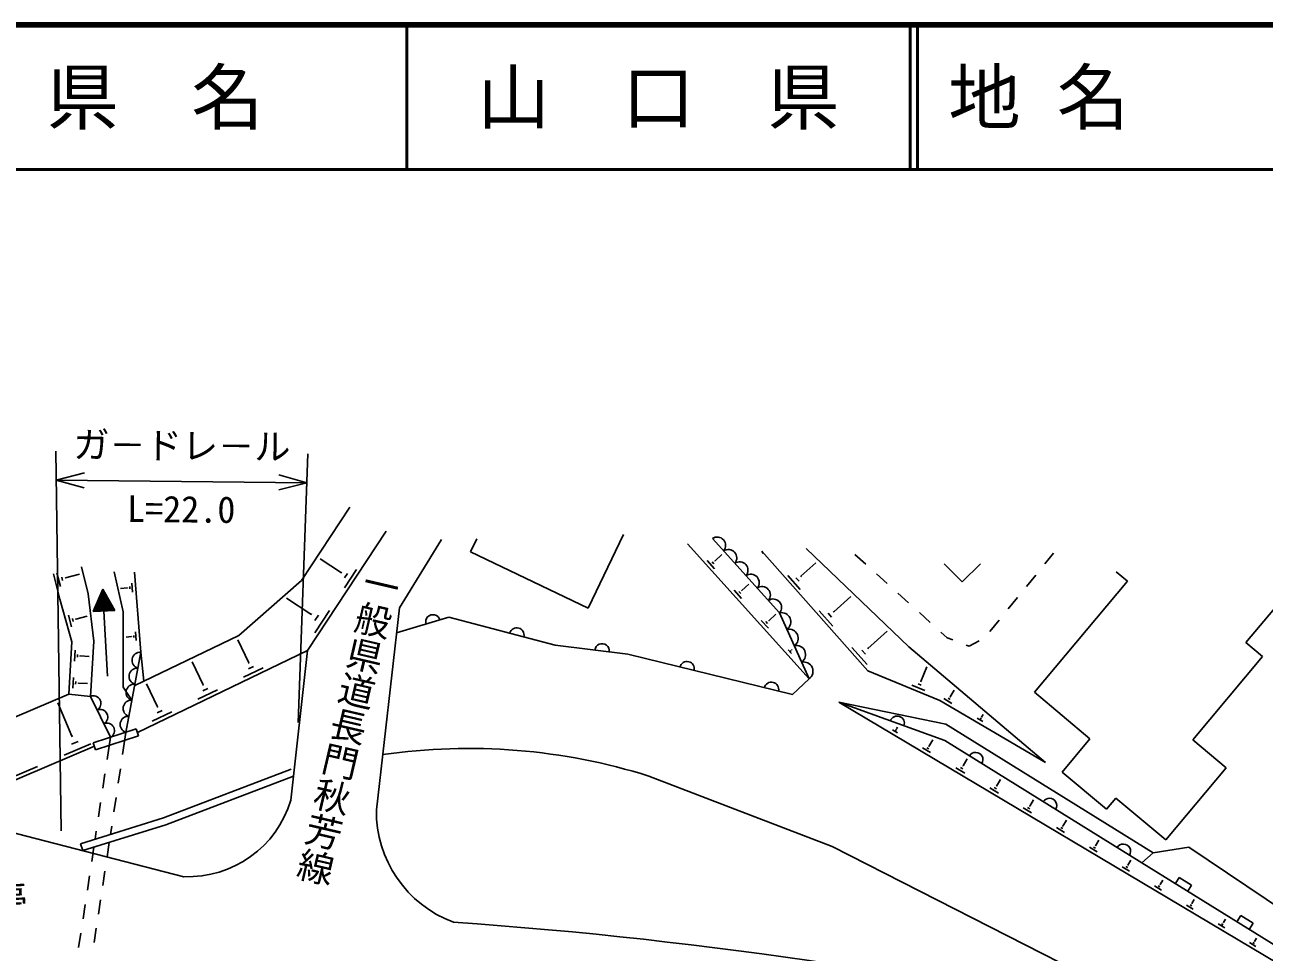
# Model space of a CAD drawing. Units: millimetres, scale not verified. Extents: x 40000 to 680000, y 20000 to 380000.
# Drawn here: x 306635 to 392190, y 315978 to 380000 of the extents above; entities that cross this region are included whole.
import ezdxf
from ezdxf.enums import TextEntityAlignment as Align

# ---------------------------------------------------------------- set-up
doc = ezdxf.new("R2010")
doc.units = ezdxf.units.MM
doc.header["$LTSCALE"] = 1000
for name, color, linetype, lineweight in [('M-BGD', 7, 'Continuous', 25), ('M-STR-STRC', 7, 'Continuous', 25), ('M-TTL', 2, 'Continuous', 140), ('M-TTL-LINE', 7, 'Continuous', 50)]:
    doc.layers.add(name, color=color, linetype=linetype, lineweight=lineweight)
doc.layers.add('M-TTL-TXT', color=7, linetype='Continuous')
doc.styles.add('@ＭＳ ゴシック', font='')
doc.styles.add('ＭＳ ゴシック', font='')
doc.styles.get('@ＭＳ ゴシック').set_extended_font_data('@MS Gothic')
doc.styles.get('ＭＳ ゴシック').set_extended_font_data('MS Gothic')

msp = doc.modelspace()

# ---------------------------------------------------------------- linework, layer by layer
at = {"layer": 'M-BGD'}
for p, q in [((325737, 341639), (329079, 346700)), ((326139, 336803), (331582, 345047)), ((345525, 339730), (347954, 344808)), ((335394, 344462), (332502, 339743)), ((337406, 343615), (337838, 344517)), ((360776, 334861), (352370, 344164)), ((358736, 339404), (354100, 344534)), ((328488, 342176), (327028, 343140)), ((337406, 343615), (345525, 339730)), ((354280, 342994), (354762, 343429)), ((357600, 343510), (357503, 343655)), ((357503, 343655), (364839, 335397)), ((367656, 337048), (360564, 343850)), ((363939, 343444), (364681, 342774)), ((377050, 342777), (377653, 343516)), ((311016, 340710), (310549, 342578)), ((313433, 339478), (312814, 342241)), ((314206, 342219), (314648, 336689)), ((328701, 341137), (329527, 342388)), ((354253, 342452), (353739, 343021)), ((354202, 342794), (354074, 342936)), ((354296, 342976), (354264, 343011)), ((360214, 341926), (361248, 342848)), ((370101, 342797), (371351, 341547)), ((372601, 342797), (371351, 341547)), ((381980, 342235), (382747, 341593)), ((309044, 340351), (308609, 342093)), ((309107, 341216), (308847, 342171)), ((309248, 341639), (309183, 341878)), ((309462, 341794), (309446, 341854)), ((309454, 341824), (310414, 342086)), ((314066, 340834), (314016, 341463)), ((325737, 341639), (321401, 337849)), ((328462, 342137), (328514, 342215)), ((328698, 341813), (328904, 342126)), ((356135, 340941), (356617, 341377)), ((360162, 341014), (359302, 341978)), ((360080, 341590), (359865, 341831)), ((360240, 341896), (360187, 341956)), ((365422, 342103), (366164, 341432)), ((375786, 341228), (376418, 342002)), ((376326, 333927), (382747, 341593)), ((311395, 337441), (311016, 340710)), ((311350, 339491), (312016, 341030)), ((311794, 340517), (311849, 339519)), ((311883, 340722), (311949, 339524)), ((311971, 340928), (312049, 339530)), ((312016, 341030), (312847, 339574)), ((312071, 340933), (312148, 339535)), ((312182, 340739), (312248, 339541)), ((312293, 340545), (312348, 339546)), ((313726, 341123), (313236, 341084)), ((313728, 341104), (313725, 341143)), ((313890, 341057), (313877, 341215)), ((356107, 340400), (355594, 340969)), ((356057, 340742), (355928, 340884)), ((356151, 340923), (356119, 340959)), ((362479, 339486), (363658, 340537)), ((366906, 340761), (367647, 340090)), ((390931, 337348), (394211, 341265)), ((309890, 337401), (309044, 340351)), ((311438, 339696), (311449, 339497)), ((311527, 339902), (311549, 339502)), ((311616, 340107), (311649, 339508)), ((311705, 340312), (311749, 339513)), ((312404, 340351), (312448, 339552)), ((312515, 340156), (312548, 339557)), ((312626, 339962), (312648, 339563)), ((312736, 339768), (312747, 339568)), ((326391, 339312), (324710, 340422)), ((332502, 339743), (330903, 325815)), ((374521, 339678), (375154, 340453)), ((309863, 338450), (309643, 339256)), ((309982, 338807), (309927, 339009)), ((310163, 338938), (310149, 338988)), ((310156, 338963), (310945, 339178)), ((312847, 339574), (311350, 339491)), ((312346, 335039), (312098, 339532)), ((313433, 334283), (313433, 339478)), ((326359, 339264), (326422, 339360)), ((326649, 338865), (326903, 339250)), ((326652, 338034), (327669, 339574)), ((335904, 339111), (332303, 338014)), ((343245, 337177), (335904, 339111)), ((357962, 338348), (357477, 338884)), ((357914, 338670), (357793, 338804)), ((358003, 338842), (357973, 338875)), ((357988, 338858), (358486, 339308)), ((360776, 334861), (358736, 339404)), ((362422, 338481), (361475, 339543)), ((362332, 339116), (362095, 339381)), ((362509, 339452), (362450, 339519)), ((368389, 339420), (369130, 338749)), ((373257, 338128), (373889, 338903)), ((314334, 337488), (314286, 338087)), ((364836, 336948), (366164, 338134)), ((369872, 338078), (370313, 337680)), ((309666, 333781), (309890, 337401)), ((311160, 333636), (311395, 337441)), ((314010, 337764), (313634, 337734)), ((314012, 337745), (314009, 337782)), ((314166, 337701), (314154, 337851)), ((314220, 334388), (321401, 337849)), ((322092, 335962), (321332, 337539)), ((348252, 336551), (343245, 337177)), ((370313, 337680), (370692, 337535)), ((371627, 337179), (371817, 337107)), ((371817, 337107), (372519, 337482)), ((390931, 337348), (392081, 336385)), ((310058, 336075), (310105, 336823)), ((310263, 336344), (310274, 336531)), ((310454, 336402), (310457, 336449)), ((310456, 336426), (311080, 336387)), ((314648, 336689), (313619, 331156)), ((314410, 331149), (326139, 336803)), ((314648, 336689), (314860, 334697)), ((326139, 336803), (325003, 326478)), ((359633, 333762), (348252, 336551)), ((359550, 336591), (359321, 336843)), ((359527, 336742), (359470, 336806)), ((359569, 336823), (359555, 336839)), ((359562, 336831), (359611, 336875)), ((364773, 335846), (363733, 337011)), ((364674, 336543), (364414, 336834)), ((364868, 336912), (364803, 336985)), ((377081, 329081), (367656, 337048)), ((387265, 330635), (392081, 336385)), ((318939, 334443), (318180, 336019)), ((321742, 334961), (323094, 335612)), ((322050, 335942), (322135, 335983)), ((322086, 335543), (322424, 335706)), ((364839, 335397), (369794, 333356)), ((368498, 334676), (368910, 335677)), ((309942, 334203), (309989, 334952)), ((310147, 334472), (310158, 334660)), ((310338, 334531), (310341, 334578)), ((310340, 334554), (310964, 334516)), ((359633, 333762), (360776, 334861)), ((368525, 334664), (368470, 334687)), ((309666, 333781), (299000, 329264)), ((309666, 333781), (311160, 333636)), ((314031, 333369), (313433, 334283)), ((315787, 332923), (315027, 334499)), ((318590, 333441), (319941, 334093)), ((318897, 334422), (318982, 334463)), ((318933, 334023), (319271, 334186)), ((368757, 334054), (367876, 334417)), ((368517, 334410), (368297, 334501)), ((370517, 333604), (370793, 334074)), ((376326, 333927), (380159, 330716)), ((309890, 330890), (308916, 333193)), ((312555, 330812), (311160, 333636)), ((315744, 332902), (315829, 332943)), ((362826, 333234), (370213, 331726)), ((362826, 333234), (410322, 304947)), ((370136, 330596), (362826, 333234)), ((369794, 333356), (377081, 329081)), ((370634, 333153), (370066, 333487)), ((370505, 333420), (370363, 333504)), ((370535, 333594), (370499, 333614)), ((315437, 331922), (316788, 332573)), ((315781, 332504), (316118, 332666)), ((372761, 331906), (372376, 332131)), ((372673, 332086), (372577, 332143)), ((372693, 332204), (372669, 332218)), ((372681, 332211), (372786, 332390)), ((311366, 330428), (314333, 331387)), ((313619, 331156), (313385, 329615)), ((314333, 331387), (314487, 330911)), ((366532, 331318), (366878, 331112)), ((366713, 331327), (366800, 331275)), ((366797, 331394), (366819, 331381)), ((366808, 331388), (366881, 331510)), ((384535, 322839), (370213, 331726)), ((309358, 329580), (311200, 330359)), ((309832, 330866), (309947, 330915)), ((309854, 330333), (310315, 330527)), ((311366, 330428), (311520, 329952)), ((311520, 329952), (314487, 330911)), ((312555, 330812), (312321, 329271)), ((369049, 330189), (369313, 330632)), ((383740, 322155), (370136, 330596)), ((378233, 328416), (380159, 330716)), ((387265, 330635), (389565, 328709)), ((311443, 330190), (300558, 325580)), ((368613, 330079), (369160, 329753)), ((368899, 330093), (369036, 330012)), ((369032, 330199), (369066, 330179)), ((305676, 328023), (307516, 328801)), ((313235, 328626), (313085, 327638)), ((316201, 325244), (325012, 328607)), ((370904, 328714), (371525, 328344)), ((371230, 328730), (371385, 328638)), ((371380, 328851), (371419, 328828)), ((371400, 328839), (371695, 329335)), ((385392, 323725), (389565, 328709)), ((312171, 328283), (312021, 327294)), ((316365, 324771), (325190, 328140)), ((349717, 328135), (362374, 323279)), ((373719, 327444), (373995, 327908)), ((378233, 328416), (381300, 325848)), ((373241, 327323), (373840, 326966)), ((373555, 327339), (373704, 327249)), ((373700, 327455), (373737, 327433)), ((311871, 326305), (311721, 325317)), ((312935, 326649), (312785, 325660)), ((375999, 326072), (376035, 326050)), ((376017, 326061), (376275, 326493)), ((381300, 325848), (381942, 326615)), ((381942, 326615), (385392, 323725)), ((300558, 325580), (317619, 321192)), ((310486, 323465), (316201, 325244)), ((375556, 325944), (376134, 325599)), ((375859, 325959), (376003, 325873)), ((310635, 322988), (316365, 324771)), ((311571, 324328), (311488, 323777)), ((312635, 324672), (312549, 324107)), ((377850, 324578), (378407, 324246)), ((378142, 324593), (378281, 324510)), ((378277, 324701), (378312, 324680)), ((378294, 324690), (378533, 325092)), ((310486, 323465), (310635, 322988)), ((312466, 323558), (312316, 322569)), ((380551, 323332), (380772, 323703)), ((311404, 323227), (311254, 322239)), ((362374, 323279), (382833, 312859)), ((380123, 323224), (380659, 322904)), ((380404, 323238), (380538, 323158)), ((380534, 323342), (380568, 323322)), ((383740, 322155), (384535, 322839)), ((384535, 322839), (386981, 323226)), ((386981, 323226), (393662, 318744)), ((382375, 321882), (382891, 321575)), ((382646, 321896), (382775, 321819)), ((382771, 321996), (382803, 321977)), ((382787, 321987), (382990, 322327)), ((395400, 314909), (383740, 322155)), ((311104, 321250), (310954, 320261)), ((312166, 321580), (312016, 320592)), ((385003, 320653), (385187, 320962)), ((386321, 321140), (386057, 320715)), ((387170, 320612), (386321, 321140)), ((384607, 320553), (385103, 320258)), ((384867, 320566), (384991, 320492)), ((384987, 320662), (385018, 320644)), ((386906, 320188), (387170, 320612)), ((310804, 319273), (310654, 318284)), ((311866, 319603), (311716, 318614)), ((386819, 319236), (387293, 318953)), ((387067, 319249), (387186, 319178)), ((387183, 319341), (387212, 319323)), ((387197, 319332), (387363, 319610)), ((389372, 318023), (389519, 318270)), ((390568, 318501), (390304, 318076)), ((391417, 317973), (390568, 318501)), ((311566, 317626), (311416, 316637)), ((389010, 317931), (389463, 317661)), ((389247, 317943), (389361, 317876)), ((389357, 318032), (389386, 318015)), ((391153, 317548), (391417, 317973)), ((310504, 317295), (310354, 316307)), ((391180, 316639), (391613, 316381)), ((391407, 316650), (391515, 316586)), ((391512, 316735), (391539, 316719)), ((391525, 316727), (391654, 316943))]:
    msp.add_line(p, q, dxfattribs=at)
for centre, radius, start, end in [((354430, 344056), 581, 319.63522, 124.56762), ((355203, 343201), 581, 319.63522, 124.56762), ((355975, 342346), 581, 319.63522, 124.56762), ((356748, 341491), 581, 319.63522, 124.56762), ((357520, 340636), 581, 319.63522, 124.56762), ((358293, 339781), 581, 319.63522, 124.56762), ((334809, 338778), 500, 16.94461, 196.94461), ((358879, 338786), 634, 305.31139, 103.04682), ((340599, 337874), 500, 345.23458, 165.23458), ((359389, 337650), 634, 305.31139, 103.04682), ((346484, 336772), 500, 352.87498, 172.87498), ((359899, 336515), 634, 305.31139, 103.04682), ((314607, 336124), 566, 85.82609, 253.09373), ((314401, 335018), 566, 85.82609, 253.09373), ((352349, 335547), 500, 346.2337, 166.2337), ((360409, 335379), 634, 305.31139, 103.04682), ((358176, 334119), 500, 346.2337, 166.2337), ((311370, 333154), 526, 299.0276, 113.58441), ((314195, 333911), 566, 85.82609, 253.09373), ((313990, 332805), 566, 85.82609, 253.09373), ((311835, 332213), 526, 299.0276, 113.58441), ((313784, 331698), 566, 85.82609, 253.09373), ((366853, 331781), 500, 340.1593, 160.1593), ((312300, 331272), 526, 299.0276, 113.58441), ((337273, 288578), 41468, 72.53679, 98.22598), ((372269, 329273), 500, 328.18046, 148.18046), ((317890, 328613), 7427, 267.91308, 343.29164), ((377367, 326110), 500, 328.18046, 148.18046), ((339067, 325705), 8164, 179.22758, 249.57975), ((382465, 322946), 500, 328.18046, 148.18046), ((313663, -5161), 324000, 67.37901, 86.00808)]:
    msp.add_arc(centre, radius, start, end, dxfattribs=at)
at = {"layer": 'M-STR-STRC'}
for p, q in [((309142, 324368), (308783, 350575)), ((325517, 331833), (326170, 350388)), ((310747, 349072), (308810, 348575)), ((308810, 348575), (326100, 348389)), ((308810, 348575), (310736, 348036)), ((324162, 347893), (326100, 348389)), ((326100, 348389), (324173, 348928))]:
    msp.add_line(p, q, dxfattribs=at)
at = {"layer": 'M-TTL'}
msp.add_line((680000, 380000), (40000, 380000), dxfattribs=at)
at = {"layer": 'M-TTL-LINE'}
for p, q in [((333000, 380000), (333000, 370000)), ((367750, 380000), (367750, 370000)), ((368250, 380000), (368250, 370000)), ((40000, 370000), (680000, 370000))]:
    msp.add_line(p, q, dxfattribs=at)

# ---------------------------------------------------------------- texts
at = {"layer": 'M-BGD', "style": '@ＭＳ ゴシック'}
msp.add_text('一般県道長門秋芳線', height=1833, rotation=256.908, dxfattribs=at).set_placement((328966, 331605), align=Align.MIDDLE_CENTER)
at = {"layer": 'M-BGD', "style": 'ＭＳ ゴシック'}
msp.add_text('荒神峠バス停', height=1833, rotation=2.542, dxfattribs=at).set_placement((299317, 317978), align=Align.BOTTOM_CENTER)
at = {"layer": 'M-STR-STRC', "style": 'ＭＳ ゴシック'}
msp.add_text('ガ－ドレ－ル', height=1833, rotation=359.386, dxfattribs=at).set_placement((317466, 349482), align=Align.BOTTOM_CENTER)
at = {"layer": 'M-STR-STRC', "style": '@ＭＳ ゴシック'}
msp.add_text('L=22.0', height=1833, rotation=359.386, dxfattribs=at).set_placement((317444, 347482), align=Align.TOP_CENTER)
at = {"layer": 'M-TTL-TXT', "style": 'ＭＳ ゴシック'}
for s, p in [('県\u3000名', (315625, 375000)), ('山\u3000口\u3000県', (350375, 375000))]:
    msp.add_text(s, height=3666, dxfattribs=at).set_placement(p, align=Align.MIDDLE_CENTER)
msp.add_text('地 名', height=3666, dxfattribs=at).set_placement((370380, 375000), align=Align.MIDDLE_LEFT)

doc.saveas('drawing.dxf')
